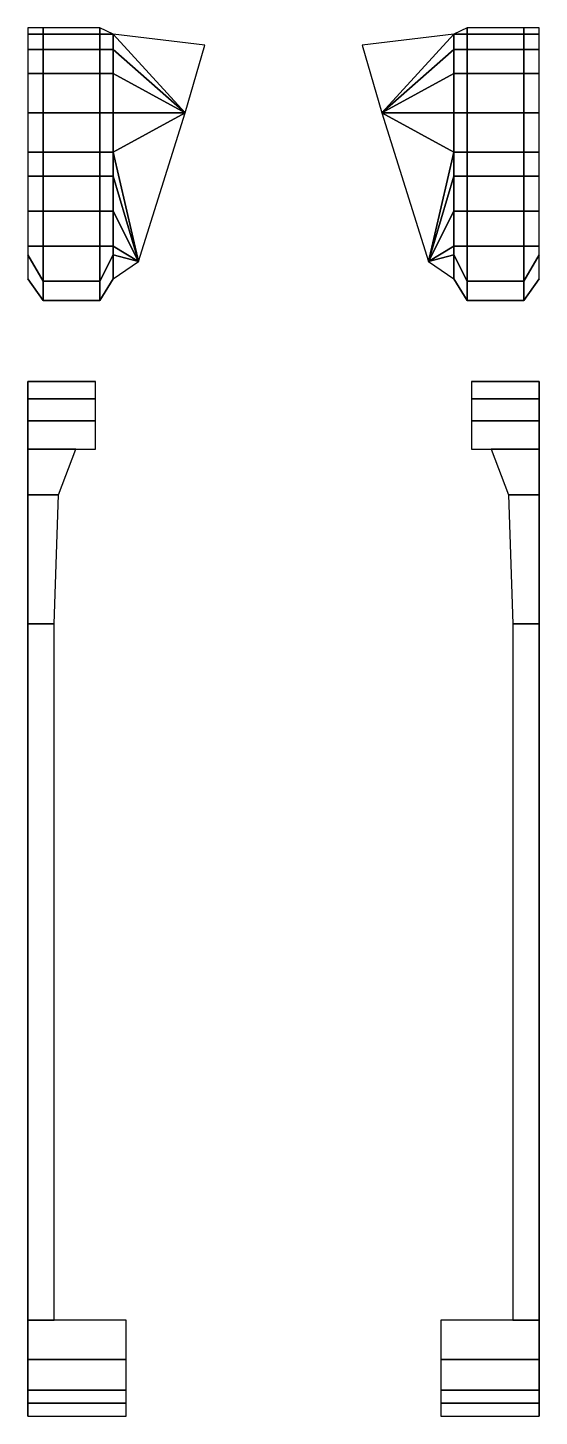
# Model space of a CAD drawing. Extents: x -1.17 to 1.17, y -3.07 to 3.29.
import ezdxf

# ---------------------------------------------------------------- set-up
doc = ezdxf.new("R2010")
doc.units = 0
doc.layers.add('FENDERS', color=6, linetype='CONTINUOUS')

msp = doc.modelspace()

# ---------------------------------------------------------------- linework, layer by layer
at = {"layer": 'FENDERS'}
for points in [[(-1.1, 3.259999999999999, 0.9099999999999993), (-1.1, 3.29, 0.7799999999999994), (-1.169999999999999, 3.29, 0.7699999999999996), (-1.169999999999999, 3.26, 0.7699999999999996)], [(-1.1, 3.189999999999999, 1.039999999999999), (-1.1, 3.26, 0.9099999999999993), (-1.169999999999999, 3.26, 0.7699999999999996), (-1.169999999999999, 3.189999999999999, 0.8199999999999993)], [(-0.84, 3.259999999999999, 0.9099999999999993), (-0.84, 3.29, 0.7799999999999994), (-1.1, 3.29, 0.7799999999999994), (-1.1, 3.259999999999999, 0.9099999999999993)], [(-0.84, 3.189999999999999, 1.039999999999999), (-0.84, 3.26, 0.9099999999999993), (-1.1, 3.26, 0.9099999999999993), (-1.1, 3.189999999999999, 1.039999999999999)], [(-0.84, 3.29, 0.7799999999999994), (-0.84, 3.259999999999999, 0.9099999999999993), (-0.7800000000000001, 3.26, 0.7699999999999996)], [(-0.84, 3.26, 0.9099999999999993), (-0.84, 3.189999999999999, 1.039999999999999), (-0.7800000000000001, 3.189999999999999, 0.8199999999999993), (-0.7800000000000001, 3.26, 0.7699999999999996)], [(-0.36, 3.21, 0.9299999999999988), (-0.7800000000000001, 3.26, 0.7699999999999996), (-0.4499999999999984, 2.900000000000005, 0.9299999999999988)], [(-0.7800000000000001, 3.26, 0.7699999999999996), (-0.7800000000000001, 3.189999999999999, 0.8199999999999993), (-0.4499999999999984, 2.900000000000005, 0.9299999999999988)], [(0.7800000000000001, 3.26, 0.7699999999999996), (0.36, 3.21, 0.9299999999999988), (0.4499999999999984, 2.900000000000005, 0.9299999999999988)], [(0.7800000000000001, 3.19, 0.8199999999999993), (0.7800000000000001, 3.26, 0.7699999999999996), (0.4500000000000003, 2.9, 0.9299999999999988)], [(0.84, 3.26, 0.9099999999999993), (0.84, 3.29, 0.7799999999999994), (0.7800000000000001, 3.26, 0.7699999999999996)], [(0.84, 3.19, 1.039999999999999), (0.84, 3.26, 0.9099999999999993), (0.7800000000000001, 3.26, 0.7699999999999996), (0.7800000000000001, 3.19, 0.8199999999999993)], [(0.84, 3.29, 0.7799999999999994), (0.84, 3.26, 0.9099999999999993), (1.1, 3.26, 0.9099999999999993), (1.1, 3.29, 0.7799999999999994)], [(0.84, 3.26, 0.9099999999999993), (0.84, 3.19, 1.039999999999999), (1.1, 3.19, 1.039999999999999), (1.1, 3.26, 0.9099999999999993)], [(1.1, 3.29, 0.7799999999999994), (1.1, 3.26, 0.9099999999999993), (1.169999999999999, 3.26, 0.7699999999999996), (1.169999999999999, 3.29, 0.7699999999999996)], [(1.1, 3.26, 0.9099999999999993), (1.1, 3.19, 1.039999999999999), (1.169999999999999, 3.19, 0.8199999999999993), (1.169999999999999, 3.26, 0.7699999999999996)], [(-1.1, 3.079999999999999, 1.149999999999999), (-1.1, 3.189999999999999, 1.039999999999999), (-1.169999999999999, 3.189999999999999, 0.8199999999999993), (-1.169999999999999, 3.08, 0.9999999999999991)], [(-0.84, 3.079999999999999, 1.149999999999999), (-0.84, 3.189999999999999, 1.039999999999999), (-1.1, 3.189999999999999, 1.039999999999999), (-1.1, 3.079999999999999, 1.149999999999999)], [(-0.84, 3.189999999999999, 1.039999999999999), (-0.84, 3.079999999999999, 1.149999999999999), (-0.7800000000000001, 3.08, 0.9999999999999991), (-0.7800000000000001, 3.189999999999999, 0.8199999999999993)], [(-0.7800000000000001, 3.19, 0.8199999999999976), (-0.7800000000000001, 3.079999999999999, 0.9999999999999991), (-0.4499999999999984, 2.900000000000005, 0.9299999999999988)], [(0.7799999999999998, 3.079999999999999, 1), (0.7800000000000001, 3.189999999999999, 0.8199999999999993), (0.4500000000000003, 2.9, 0.9299999999999988), (0.45, 2.9, 0.9299999999999988)], [(0.84, 3.08, 1.149999999999999), (0.84, 3.189999999999999, 1.039999999999999), (0.7800000000000001, 3.189999999999999, 0.8199999999999993), (0.7800000000000001, 3.08, 0.9999999999999991)], [(0.84, 3.189999999999999, 1.039999999999999), (0.84, 3.08, 1.149999999999999), (1.1, 3.08, 1.149999999999999), (1.1, 3.189999999999999, 1.039999999999999)], [(1.1, 3.189999999999999, 1.039999999999999), (1.1, 3.08, 1.149999999999999), (1.169999999999999, 3.08, 0.9999999999999991), (1.169999999999999, 3.189999999999999, 0.8199999999999993)], [(-1.1, 2.899999999999999, 1.259999999999999), (-1.1, 3.079999999999999, 1.149999999999999), (-1.169999999999999, 3.079999999999999, 0.9999999999999991), (-1.169999999999999, 2.9, 1.139999999999998)], [(-0.84, 2.899999999999999, 1.259999999999998), (-0.84, 3.079999999999999, 1.149999999999999), (-1.1, 3.079999999999999, 1.149999999999999), (-1.1, 2.899999999999999, 1.259999999999999)], [(-0.84, 3.079999999999999, 1.149999999999999), (-0.84, 2.899999999999999, 1.259999999999998), (-0.7800000000000001, 2.9, 1.139999999999998), (-0.7800000000000001, 3.079999999999999, 0.9999999999999991)], [(-0.7800000000000001, 3.08, 0.9999999999999982), (-0.7800000000000001, 2.9, 1.139999999999998), (-0.4500000000000078, 2.900000000000005, 0.9300000000000077)], [(0.7799999999999999, 2.9, 1.139999999999998), (0.7800000000000001, 3.079999999999999, 1), (0.45, 2.9, 0.9299999999999988)], [(0.84, 2.9, 1.259999999999998), (0.84, 3.079999999999999, 1.149999999999999), (0.7800000000000001, 3.079999999999999, 0.9999999999999991), (0.7800000000000001, 2.9, 1.139999999999998)], [(0.84, 3.079999999999999, 1.149999999999999), (0.84, 2.9, 1.259999999999998), (1.1, 2.9, 1.259999999999998), (1.1, 3.079999999999999, 1.149999999999999)], [(1.1, 3.079999999999999, 1.149999999999999), (1.1, 2.9, 1.259999999999998), (1.169999999999999, 2.9, 1.139999999999998), (1.169999999999999, 3.079999999999999, 0.9999999999999991)], [(-1.1, 2.719999999999999, 1.289999999999999), (-1.1, 2.9, 1.259999999999998), (-1.169999999999999, 2.9, 1.139999999999998), (-1.169999999999999, 2.72, 1.189999999999999)], [(-0.84, 2.719999999999999, 1.289999999999999), (-0.84, 2.9, 1.259999999999998), (-1.1, 2.9, 1.259999999999998), (-1.1, 2.719999999999999, 1.289999999999999)], [(-0.84, 2.9, 1.259999999999998), (-0.84, 2.719999999999999, 1.289999999999999), (-0.7800000000000001, 2.72, 1.189999999999999), (-0.7800000000000001, 2.9, 1.139999999999998)], [(-0.45, 2.9, 0.9300000000000014), (-0.7799999999999999, 2.719999999999999, 1.189999999999999), (-0.6628244274809161, 2.22, 0.9299999999999988)], [(-0.7800000000000001, 2.9, 1.139999999999998), (-0.7800000000000005, 2.719999999999999, 1.189999999999999), (-0.4499999999999983, 2.900000000000005, 0.9300000000000014)], [(0.7799999999999996, 2.720000000000001, 1.189999999999998), (0.45, 2.9, 0.9299999999999988), (0.6628244274809174, 2.220000000000001, 0.9300000000000006)], [(0.7800000000000001, 2.72, 1.189999999999999), (0.7800000000000001, 2.9, 1.139999999999998), (0.45, 2.9, 0.9299999999999988)], [(0.84, 2.72, 1.289999999999999), (0.84, 2.9, 1.259999999999998), (0.7800000000000001, 2.9, 1.139999999999998), (0.7800000000000001, 2.72, 1.189999999999999)], [(0.84, 2.9, 1.259999999999998), (0.84, 2.72, 1.289999999999999), (1.1, 2.72, 1.289999999999999), (1.1, 2.9, 1.259999999999998)], [(1.1, 2.9, 1.259999999999998), (1.1, 2.72, 1.289999999999999), (1.169999999999999, 2.72, 1.189999999999999), (1.169999999999999, 2.9, 1.139999999999998)], [(-1.1, 2.609999999999999, 1.289999999999999), (-1.1, 2.72, 1.289999999999999), (-1.169999999999999, 2.72, 1.189999999999999), (-1.169999999999999, 2.609999999999999, 1.189999999999999)], [(-0.84, 2.609999999999999, 1.289999999999999), (-0.84, 2.72, 1.289999999999999), (-1.1, 2.72, 1.289999999999999), (-1.1, 2.609999999999999, 1.289999999999999)], [(-0.8399999999999996, 2.72, 1.289999999999999), (-0.8399999999999996, 2.609999999999999, 1.289999999999999), (-0.7800000000000001, 2.609999999999999, 1.189999999999999), (-0.7800000000000001, 2.72, 1.189999999999999)], [(-0.7800000000000002, 2.72, 1.189999999999999), (-0.7799999999999999, 2.609999999999998, 1.189999999999999), (-0.6628244274809161, 2.22, 0.9299999999999988)], [(0.7800000000000002, 2.610000000000003, 1.19), (0.7800000000000002, 2.720000000000004, 1.19), (0.6628244274809174, 2.220000000000001, 0.9300000000000006)], [(0.8399999999999996, 2.609999999999999, 1.289999999999999), (0.8399999999999996, 2.72, 1.289999999999999), (0.7800000000000001, 2.72, 1.189999999999999), (0.7800000000000001, 2.61, 1.189999999999999)], [(0.84, 2.720000000000001, 1.289999999999999), (0.84, 2.61, 1.289999999999999), (1.1, 2.61, 1.289999999999999), (1.1, 2.720000000000001, 1.289999999999999)], [(1.1, 2.720000000000001, 1.289999999999999), (1.1, 2.61, 1.289999999999999), (1.169999999999999, 2.61, 1.189999999999999), (1.169999999999999, 2.72, 1.189999999999999)], [(-1.1, 2.45, 1.249999999999999), (-1.1, 2.609999999999999, 1.289999999999999), (-1.169999999999999, 2.609999999999999, 1.189999999999999), (-1.169999999999999, 2.45, 1.149999999999999)], [(-0.84, 2.45, 1.249999999999999), (-0.84, 2.609999999999999, 1.289999999999999), (-1.1, 2.609999999999999, 1.289999999999999), (-1.1, 2.45, 1.249999999999999)], [(-0.84, 2.609999999999999, 1.289999999999999), (-0.84, 2.45, 1.249999999999999), (-0.7800000000000001, 2.45, 1.149999999999999), (-0.7800000000000001, 2.609999999999999, 1.189999999999999)], [(-0.7800000000000001, 2.609999999999999, 1.189999999999999), (-0.7799999999999998, 2.45, 1.149999999999999), (-0.6628244274809161, 2.22, 0.9299999999999988)], [(0.7800000000000001, 2.450000000000002, 1.15), (0.7800000000000001, 2.610000000000003, 1.19), (0.6628244274809169, 2.22, 0.9299999999999997)], [(0.84, 2.45, 1.249999999999999), (0.84, 2.61, 1.289999999999999), (0.7800000000000001, 2.61, 1.189999999999999), (0.7800000000000001, 2.45, 1.149999999999999)], [(0.84, 2.61, 1.289999999999999), (0.84, 2.45, 1.249999999999999), (1.1, 2.45, 1.249999999999999), (1.1, 2.61, 1.289999999999999)], [(1.1, 2.61, 1.289999999999999), (1.1, 2.45, 1.249999999999999), (1.169999999999999, 2.45, 1.149999999999999), (1.169999999999999, 2.61, 1.189999999999999)], [(-1.1, 2.29, 1.169999999999999), (-1.1, 2.45, 1.249999999999999), (-1.169999999999999, 2.45, 1.149999999999998), (-1.169999999999999, 2.29, 1.039999999999999)], [(-0.84, 2.29, 1.169999999999999), (-0.84, 2.45, 1.249999999999999), (-1.1, 2.45, 1.249999999999999), (-1.1, 2.29, 1.169999999999999)], [(-0.84, 2.45, 1.249999999999999), (-0.84, 2.29, 1.169999999999999), (-0.7800000000000001, 2.29, 1.039999999999999), (-0.7800000000000001, 2.45, 1.149999999999999)], [(-0.7800000000000001, 2.45, 1.149999999999999), (-0.7800000000000001, 2.29, 1.039999999999999), (-0.6628244274809161, 2.22, 0.9299999999999988)], [(0.7800000000000002, 2.29, 1.04), (0.7800000000000001, 2.450000000000002, 1.15), (0.6628244274809163, 2.22, 0.9299999999999988)], [(0.84, 2.29, 1.169999999999999), (0.84, 2.450000000000001, 1.249999999999999), (0.7800000000000001, 2.45, 1.149999999999998), (0.7800000000000001, 2.29, 1.039999999999999)], [(0.84, 2.450000000000001, 1.249999999999999), (0.84, 2.29, 1.169999999999999), (1.1, 2.29, 1.169999999999999), (1.1, 2.450000000000001, 1.249999999999999)], [(1.1, 2.450000000000001, 1.249999999999999), (1.1, 2.29, 1.169999999999999), (1.169999999999999, 2.29, 1.039999999999999), (1.169999999999999, 2.45, 1.149999999999999)], [(-1.1, 2.13, 0.9999999999999991), (-1.1, 2.29, 1.169999999999999), (-1.169999999999999, 2.29, 1.039999999999999), (-1.169999999999999, 2.25, 0.9999999999999991)], [(-0.84, 2.13, 0.9999999999999991), (-0.84, 2.29, 1.169999999999999), (-1.1, 2.29, 1.169999999999999), (-1.1, 2.13, 0.9999999999999991)], [(-0.84, 2.29, 1.169999999999999), (-0.84, 2.13, 0.9999999999999991), (-0.7800000000000001, 2.25, 0.9999999999999991), (-0.7800000000000001, 2.29, 1.039999999999999)], [(-0.7800000000000001, 2.29, 1.039999999999999), (-0.7800000000000001, 2.25, 1), (-0.6628244274809161, 2.22, 0.9299999999999988)], [(0.7800000000000002, 2.25, 0.9999999999999991), (0.7800000000000001, 2.29, 1.039999999999999), (0.6628244274809161, 2.22, 0.9299999999999988), (0.662824427480916, 2.22, 0.9299999999999988)], [(0.84, 2.13, 0.9999999999999991), (0.84, 2.29, 1.169999999999999), (0.7800000000000001, 2.29, 1.039999999999999), (0.7800000000000001, 2.25, 0.9999999999999991)], [(0.84, 2.29, 1.169999999999999), (0.84, 2.13, 0.9999999999999991), (1.1, 2.13, 0.9999999999999991), (1.1, 2.29, 1.169999999999999)], [(1.1, 2.29, 1.169999999999999), (1.1, 2.13, 0.9999999999999991), (1.169999999999999, 2.25, 0.9999999999999991), (1.169999999999999, 2.29, 1.039999999999999)], [(-1.1, 2.04, 0.7599999999999989), (-1.1, 2.129999999999999, 0.9999999999999991), (-1.169999999999999, 2.25, 0.9999999999999991), (-1.169999999999999, 2.14, 0.7599999999999989)], [(-0.84, 2.129999999999999, 0.9999999999999991), (-0.84, 2.04, 0.7599999999999989), (-0.7800000000000001, 2.14, 0.7599999999999989), (-0.7800000000000001, 2.25, 0.9999999999999991)], [(-0.7800000000000002, 2.249999999999999, 0.9999999999999991), (-0.7800000000000001, 2.14, 0.7599999999999989), (-0.6628244274809161, 2.22, 0.9299999999999988)], [(0.7800000000000001, 2.14, 0.7599999999999989), (0.7800000000000002, 2.249999999999999, 0.9999999999999991), (0.6628244274809174, 2.220000000000001, 0.9300000000000006), (0.6628244274809199, 2.220000000000002, 0.9300000000000023)], [(0.84, 2.04, 0.7599999999999989), (0.84, 2.129999999999999, 0.9999999999999991), (0.7800000000000001, 2.25, 0.9999999999999991), (0.7800000000000001, 2.14, 0.7599999999999989)], [(1.1, 2.129999999999999, 0.9999999999999991), (1.1, 2.04, 0.7599999999999989), (1.169999999999999, 2.14, 0.7599999999999989), (1.169999999999999, 2.25, 0.9999999999999991)], [(-1.1, 2.04, 0.5399999999999991), (-1.1, 2.04, 0.7599999999999989), (-1.169999999999999, 2.14, 0.7599999999999989), (-1.169999999999999, 2.14, 0.6599999999999993)], [(-0.84, 2.04, 0.7599999999999989), (-0.84, 2.129999999999999, 0.9999999999999991), (-1.1, 2.129999999999999, 0.9999999999999991), (-1.1, 2.04, 0.7599999999999989)], [(-0.84, 2.04, 0.7599999999999989), (-0.84, 2.04, 0.5399999999999991), (-0.7800000000000001, 2.14, 0.6599999999999993), (-0.7800000000000001, 2.14, 0.7599999999999989)], [(0.84, 2.04, 0.5399999999999991), (0.84, 2.04, 0.7599999999999989), (0.7800000000000001, 2.14, 0.7599999999999989), (0.7800000000000001, 2.14, 0.6599999999999993)], [(0.84, 2.129999999999999, 0.9999999999999991), (0.84, 2.04, 0.7599999999999989), (1.1, 2.04, 0.7599999999999989), (1.1, 2.129999999999999, 0.9999999999999991)], [(1.1, 2.04, 0.7599999999999998), (1.1, 2.04, 0.5399999999999991), (1.169999999999999, 2.14, 0.6599999999999993), (1.169999999999999, 2.14, 0.7599999999999989)], [(-0.84, 2.04, 0.5399999999999991), (-0.84, 2.04, 0.7599999999999989), (-1.1, 2.04, 0.7599999999999989), (-1.1, 2.04, 0.5399999999999991)], [(0.84, 2.04, 0.7599999999999989), (0.84, 2.04, 0.5399999999999991), (1.1, 2.04, 0.5399999999999991), (1.1, 2.04, 0.7599999999999998)], [(-0.8599999999999999, 1.59, 0.93), (-0.8599999999999999, 1.669999999999999, 0.7400000000000001), (-1.169999999999999, 1.669999999999999, 0.7400000000000001), (-1.169999999999999, 1.59, 0.93)], [(-1.17, 1.589999999999999, 0.9300000000000002), (-1.169999999999999, 1.669999999999999, 0.7400000000000001), (-1.169999999999999, 1.58, 0.6900000000000001), (-1.17, 1.54, 0.8)], [(-1.17, 1.669999999999999, 0.7400000000000003), (-1.169999999999999, 1.669999999999999, 0.55), (-1.169999999999999, 1.58, 0.5700000000000001), (-1.17, 1.58, 0.6900000000000001)], [(-0.8599999999999999, 1.669999999999999, 0.7400000000000001), (-0.8599999999999999, 1.669999999999999, 0.55), (-1.169999999999999, 1.669999999999999, 0.55), (-1.17, 1.669999999999999, 0.7400000000000003)], [(0.8599999999999999, 1.669999999999999, 0.7400000000000001), (0.8599999999999999, 1.59, 0.93), (1.169999999999999, 1.59, 0.93), (1.169999999999999, 1.669999999999999, 0.7400000000000001)], [(0.8599999999999999, 1.669999999999999, 0.55), (0.8599999999999999, 1.669999999999999, 0.7400000000000001), (1.169999999999999, 1.669999999999999, 0.7400000000000003), (1.169999999999999, 1.669999999999999, 0.55)], [(1.169999999999999, 1.669999999999999, 0.7400000000000001), (1.169999999999999, 1.59, 0.9300000000000002), (1.169999999999999, 1.54, 0.8), (1.169999999999999, 1.58, 0.6900000000000001)], [(1.169999999999999, 1.669999999999999, 0.55), (1.169999999999999, 1.669999999999999, 0.7400000000000003), (1.169999999999999, 1.58, 0.6900000000000001), (1.169999999999999, 1.58, 0.5700000000000001)], [(-1.17, 1.489999999999999, 1.06), (-1.169999999999999, 1.59, 0.93), (-1.169999999999999, 1.54, 0.8), (-1.17, 1.49, 0.89)], [(-0.8599999999999999, 1.489999999999999, 1.06), (-0.8599999999999999, 1.59, 0.93), (-1.169999999999999, 1.59, 0.93), (-1.17, 1.489999999999999, 1.06)], [(0.8599999999999999, 1.59, 0.93), (0.8599999999999999, 1.49, 1.06), (1.169999999999999, 1.49, 1.06), (1.169999999999999, 1.59, 0.93)], [(1.169999999999999, 1.59, 0.93), (1.169999999999999, 1.49, 1.06), (1.169999999999999, 1.49, 0.89), (1.169999999999999, 1.54, 0.8)], [(-0.8599999999999999, 1.359999999999999, 1.15), (-0.8599999999999999, 1.489999999999999, 1.06), (-1.17, 1.489999999999999, 1.06), (-1.17, 1.359999999999999, 1.15)], [(-1.17, 1.359999999999999, 1.15), (-1.169999999999999, 1.49, 1.06), (-1.169999999999999, 1.49, 0.89), (-1.17, 1.36, 1.02)], [(0.8599999999999999, 1.49, 1.06), (0.8599999999999999, 1.36, 1.15), (1.169999999999999, 1.36, 1.15), (1.169999999999999, 1.49, 1.06)], [(1.169999999999999, 1.49, 1.06), (1.169999999999999, 1.36, 1.15), (1.169999999999999, 1.36, 1.02), (1.169999999999999, 1.49, 0.89)], [(-1.17, 1.149999999999999, 1.21), (-1.169999999999999, 1.36, 1.15), (-1.169999999999999, 1.36, 1.02), (-1.17, 1.15, 1.11)], [(-1.03, 1.149999999999999, 1.209999999999999), (-0.95, 1.36, 1.15), (-1.17, 1.359999999999999, 1.15), (-1.169999999999999, 1.149999999999999, 1.21)], [(0.95, 1.36, 1.15), (1.03, 1.149999999999999, 1.209999999999999), (1.169999999999999, 1.149999999999999, 1.21), (1.169999999999999, 1.36, 1.15)], [(1.169999999999999, 1.36, 1.15), (1.169999999999999, 1.15, 1.21), (1.169999999999999, 1.15, 1.11), (1.169999999999999, 1.36, 1.02)], [(-1.17, 0.5599999999999996, 1.21), (-1.169999999999999, 1.149999999999999, 1.21), (-1.169999999999999, 1.149999999999999, 1.11), (-1.17, 0.56, 1.11)], [(-1.05, 0.5599999999999996, 1.209999999999999), (-1.03, 1.149999999999999, 1.209999999999999), (-1.169999999999999, 1.149999999999999, 1.21), (-1.17, 0.5599999999999996, 1.21)], [(1.03, 1.149999999999999, 1.209999999999999), (1.05, 0.56, 1.209999999999999), (1.169999999999999, 0.56, 1.21), (1.169999999999999, 1.149999999999999, 1.21)], [(1.169999999999999, 1.149999999999999, 1.21), (1.169999999999999, 0.56, 1.21), (1.169999999999999, 0.56, 1.11), (1.169999999999999, 1.149999999999999, 1.11)], [(-1.17, -2.63, 1.21), (-1.169999999999999, 0.5599999999999996, 1.21), (-1.169999999999999, 0.56, 1.11), (-1.17, -2.56, 1.11)], [(-1.05, -2.63, 1.209999999999999), (-1.05, 0.5599999999999996, 1.209999999999999), (-1.169999999999999, 0.5599999999999996, 1.21), (-1.17, -2.63, 1.21)], [(1.05, 0.5600000000000004, 1.209999999999999), (1.05, -2.629999999999999, 1.209999999999999), (1.169999999999999, -2.629999999999999, 1.21), (1.169999999999999, 0.5600000000000004, 1.21)], [(1.169999999999999, 0.5600000000000004, 1.21), (1.169999999999999, -2.629999999999999, 1.21), (1.169999999999999, -2.56, 1.11), (1.169999999999999, 0.5600000000000004, 1.11)], [(-1.17, -2.81, 1.15), (-1.169999999999999, -2.63, 1.21), (-1.169999999999999, -2.56, 1.11), (-1.17, -2.74, 1.05)], [(1.169999999999999, -2.629999999999999, 1.21), (1.169999999999999, -2.81, 1.15), (1.169999999999999, -2.74, 1.05), (1.169999999999999, -2.56, 1.11)], [(-0.72, -2.81, 1.15), (-0.72, -2.63, 1.209999999999999), (-1.169999999999999, -2.63, 1.21), (-1.169999999999999, -2.81, 1.15)], [(0.72, -2.629999999999999, 1.209999999999999), (0.72, -2.81, 1.15), (1.169999999999999, -2.81, 1.15), (1.169999999999999, -2.629999999999999, 1.21)], [(-1.17, -2.95, 1.05), (-1.169999999999999, -2.81, 1.15), (-1.169999999999999, -2.74, 1.05), (-1.17, -2.859999999999999, 0.9900000000000002)], [(1.169999999999999, -2.81, 1.15), (1.169999999999999, -2.95, 1.05), (1.169999999999999, -2.859999999999999, 0.9900000000000002), (1.169999999999999, -2.74, 1.05)], [(-0.72, -2.95, 1.05), (-0.72, -2.81, 1.15), (-1.169999999999999, -2.81, 1.15), (-1.17, -2.95, 1.05)], [(-1.17, -3.01, 0.93), (-1.169999999999999, -2.95, 1.05), (-1.169999999999999, -2.859999999999999, 0.99), (-1.17, -2.93, 0.8900000000000002)], [(0.72, -2.81, 1.15), (0.72, -2.95, 1.05), (1.169999999999999, -2.95, 1.05), (1.169999999999999, -2.81, 1.15)], [(1.169999999999999, -2.95, 1.05), (1.169999999999999, -3.01, 0.93), (1.169999999999999, -2.93, 0.8900000000000002), (1.169999999999999, -2.859999999999999, 0.99)], [(-1.17, -3.07, 0.7900000000000001), (-1.169999999999999, -3.01, 0.9300000000000002), (-1.169999999999999, -2.93, 0.89), (-1.17, -3, 0.7900000000000001)], [(-0.72, -3.01, 0.93), (-0.72, -2.95, 1.05), (-1.17, -2.95, 1.05), (-1.169999999999999, -3.01, 0.9300000000000002)], [(0.72, -2.95, 1.05), (0.72, -3.01, 0.93), (1.169999999999999, -3.01, 0.9300000000000002), (1.169999999999999, -2.95, 1.05)], [(1.169999999999999, -3.01, 0.9300000000000002), (1.169999999999999, -3.07, 0.7900000000000001), (1.169999999999999, -3, 0.7900000000000001), (1.169999999999999, -2.93, 0.89)], [(-0.72, -3.07, 0.7900000000000001), (-0.72, -3.01, 0.93), (-1.169999999999999, -3.01, 0.9300000000000002), (-1.17, -3.07, 0.7900000000000001)], [(0.72, -3.01, 0.93), (0.72, -3.07, 0.7900000000000001), (1.169999999999999, -3.07, 0.7900000000000001), (1.169999999999999, -3.01, 0.9300000000000002)]]:
    msp.add_3dface(points, dxfattribs=at)

doc.saveas('drawing.dxf')
